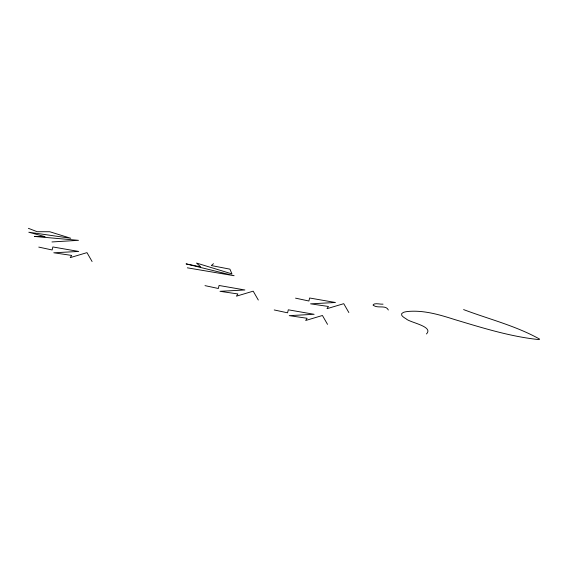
<?xml version="1.0" encoding="UTF-8"?>
<svg xmlns="http://www.w3.org/2000/svg" width="568" height="568" viewBox="0 0 568 568"><rect width="100%" height="100%" fill="white"/><g stroke="black" fill="none" stroke-linecap="round" stroke-linejoin="round"><path stroke-width="0.85" d="M388.342 310.007C385.92 304.64 377.841 308.68 373.574 305.442A11.665 1.903 10.9 0 1 373.041 305.051C374.078 302.488 380.29 304.498 383.031 304.164M213.476 263.694L211.324 265.554L229.926 269.161L231.943 273.904L196.521 263.062L200.696 266.868L186.063 263.886L234.123 275.721L187.348 267.826M426.454 333.963C434.115 326.33 409.35 322.517 406.035 318.754A51.858 8.47 10.9 0 1 401.675 315.112L401.69 313.635L403.287 312.464A47.932 7.831 10.9 0 1 407.384 311.541A49.558 8.094 10.9 0 1 410.139 311.307C425.446 310.462 440.363 314.991 454.776 319.585C482.388 327.857 510.334 336.661 539.06 339.614L539.6 339.089C515.978 325.84 488.927 319.173 463.594 309.588M51.972 241.954L78.462 240.335L34.52 236.451L45.106 236.707L28.805 232.227L70.73 238.255L49.778 231.751L37.169 231.709L28.4 228.322M295.545 298.15L308.914 301.012L309.617 298.001L335.439 302.495L310.554 303.83L328.432 306.471L327.005 308.68L343.746 303.681L348.851 312.549M38.773 247.101L52.142 249.97L52.845 246.952L78.668 251.446L53.782 252.781L71.66 255.422L70.233 257.631L86.975 252.632L92.08 261.507M204.998 285.633L218.361 288.501L219.063 285.484L244.886 289.978L220.008 291.313L237.878 293.954L236.451 296.162L253.193 291.164L258.305 300.039M274.223 309.958L287.593 312.819L288.296 309.808L314.118 314.303L289.233 315.638L307.111 318.279L305.683 320.487L322.425 315.488L327.53 324.356"/></g></svg>
